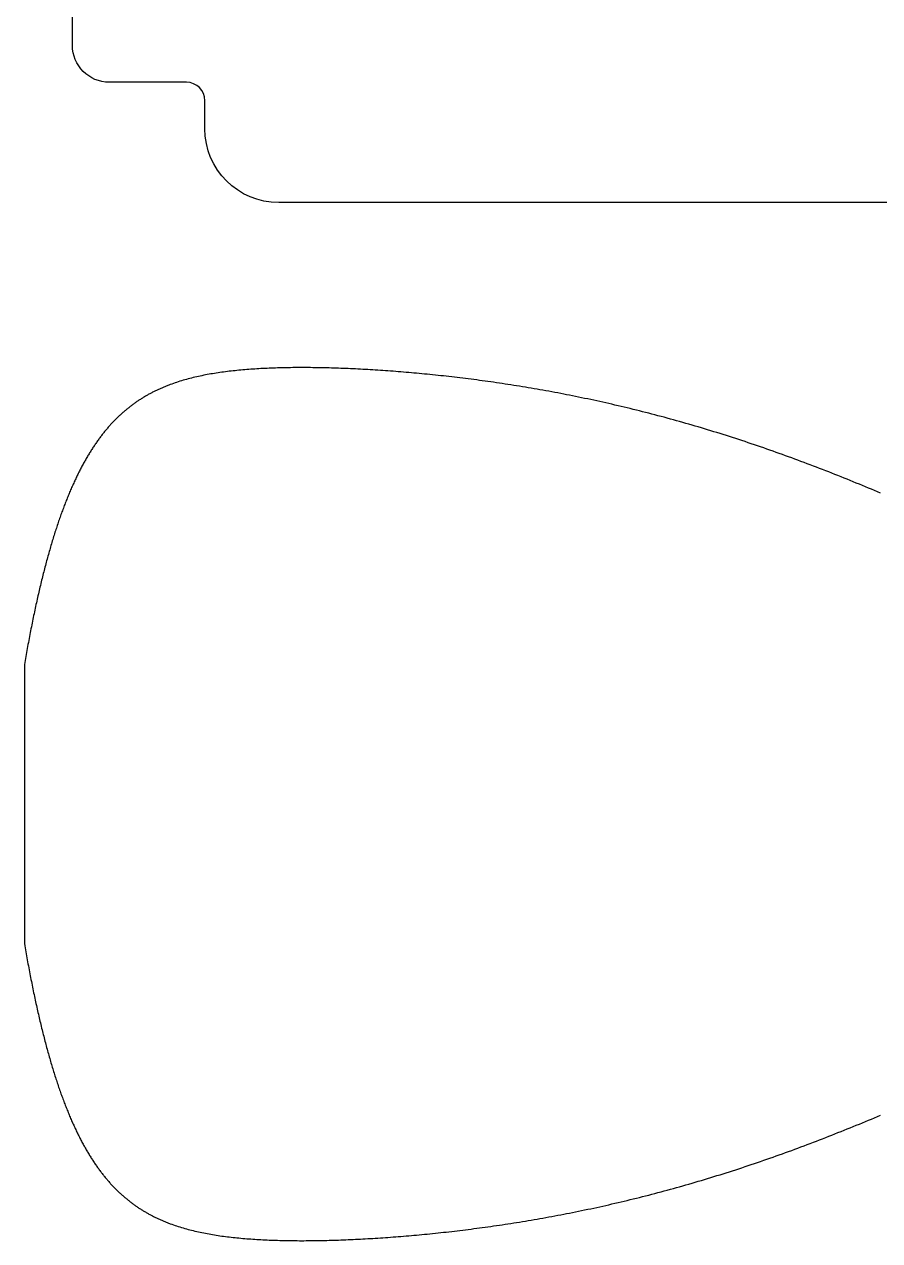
# Model space of a CAD drawing. Extents: x 10 to 579, y 44 to 800.
# Drawn here: x 129.6 to 175.9, y 237.3 to 303.1 of the extents above; entities that cross this region are included whole.
import ezdxf

# ---------------------------------------------------------------- set-up
doc = ezdxf.new("R2010")
doc.units = 0
doc.header["$MEASUREMENT"] = 0
doc.layers.get('0').update_dxf_attribs({"lineweight": 0})

msp = doc.modelspace()

# ---------------------------------------------------------------- linework, layer by layer
at = {"color": 18, "lineweight": 25, "true_color": 0x000000}
for p, q in [((129.64, 268.436), (129.64, 260.888)), ((129.64, 260.888), (129.64, 253.341))]:
    msp.add_line(p, q, dxfattribs=at)
for points in [[(175.935, 277.722), (175.772, 277.791), (175.609, 277.859), (175.446, 277.927), (175.282, 277.995), (175.118, 278.063), (174.954, 278.131), (174.79, 278.198), (174.626, 278.266), (174.461, 278.333), (174.296, 278.4), (174.131, 278.467), (173.966, 278.533), (173.801, 278.599), (173.635, 278.665), (173.469, 278.731), (173.303, 278.797), (173.137, 278.862), (172.971, 278.927), (172.804, 278.992), (172.638, 279.056), (172.471, 279.12), (172.304, 279.184), (172.137, 279.248), (171.97, 279.311), (171.803, 279.374), (171.635, 279.436), (171.468, 279.499), (171.3, 279.561), (171.133, 279.622), (170.965, 279.684), (170.797, 279.745), (170.629, 279.805), (170.461, 279.866), (170.293, 279.925), (170.125, 279.985), (169.957, 280.044), (169.788, 280.103), (169.62, 280.162), (169.452, 280.22), (169.283, 280.277), (169.115, 280.335), (168.946, 280.392), (168.778, 280.448), (168.609, 280.504), (168.441, 280.56), (168.272, 280.615), (168.103, 280.67), (167.935, 280.725), (167.766, 280.779), (167.598, 280.833), (167.429, 280.886), (167.261, 280.939), (167.092, 280.992), (166.924, 281.044), (166.755, 281.096), (166.587, 281.147), (166.418, 281.198), (166.25, 281.248), (166.082, 281.298), (165.914, 281.348), (165.746, 281.397), (165.577, 281.446), (165.409, 281.494), (165.242, 281.542), (165.074, 281.589), (164.906, 281.636), (164.738, 281.683), (164.571, 281.729), (164.403, 281.775), (164.236, 281.82), (164.069, 281.865), (163.902, 281.91), (163.735, 281.954), (163.568, 281.997), (163.401, 282.04), (163.234, 282.083), (163.068, 282.125), (162.902, 282.167), (162.735, 282.209), (162.569, 282.25), (162.404, 282.29), (162.238, 282.33), (162.072, 282.37), (161.907, 282.409), (161.742, 282.448), (161.577, 282.487), (161.412, 282.525), (161.247, 282.562), (161.083, 282.6), (160.919, 282.636), (160.755, 282.673), (160.591, 282.709), (160.427, 282.744), (160.264, 282.779), (160.1, 282.814), (159.937, 282.848), (159.775, 282.882), (159.612, 282.915), (159.45, 282.948), (159.288, 282.981), (159.126, 283.013), (158.964, 283.045), (158.803, 283.076), (158.642, 283.107), (158.481, 283.138), (158.321, 283.168), (158.16, 283.198), (158, 283.228), (157.841, 283.257), (157.681, 283.285), (157.522, 283.313), (157.363, 283.341), (157.205, 283.369), (157.046, 283.396), (156.888, 283.423), (156.731, 283.449), (156.573, 283.475), (156.416, 283.501), (156.259, 283.526), (156.103, 283.551), (155.947, 283.575), (155.791, 283.599), (155.635, 283.623), (155.48, 283.646), (155.325, 283.669), (155.171, 283.692), (155.017, 283.714), (154.863, 283.736), (154.709, 283.758), (154.556, 283.779), (154.404, 283.8), (154.251, 283.821), (154.099, 283.841), (153.947, 283.861), (153.796, 283.881), (153.645, 283.9), (153.495, 283.919), (153.344, 283.937), (153.195, 283.955), (153.045, 283.973), (152.896, 283.991), (152.747, 284.008), (152.599, 284.025), (152.451, 284.042), (152.304, 284.058), (152.157, 284.074), (152.01, 284.09), (151.864, 284.105), (151.718, 284.12), (151.572, 284.135), (151.427, 284.15), (151.283, 284.164), (151.138, 284.178), (150.995, 284.191), (150.851, 284.204), (150.708, 284.217), (150.566, 284.23), (150.424, 284.242), (150.282, 284.255), (150.141, 284.266), (150, 284.278), (149.86, 284.289), (149.72, 284.3), (149.581, 284.311), (149.442, 284.321), (149.303, 284.331), (149.165, 284.341), (149.027, 284.35), (148.89, 284.36), (148.753, 284.369), (148.617, 284.377), (148.481, 284.386), (148.346, 284.394), (148.211, 284.402), (148.077, 284.409), (147.943, 284.417), (147.81, 284.424), (147.677, 284.43), (147.544, 284.437), (147.412, 284.443), (147.281, 284.449), (147.15, 284.455), (147.019, 284.46), (146.889, 284.465), (146.759, 284.47), (146.63, 284.475), (146.502, 284.479), (146.374, 284.483), (146.246, 284.487), (146.119, 284.49), (145.992, 284.494), (145.866, 284.497), (145.741, 284.499), (145.616, 284.502), (145.491, 284.504), (145.367, 284.505), (145.243, 284.507), (145.12, 284.508), (144.998, 284.509), (144.875, 284.51), (144.754, 284.51), (144.633, 284.51), (144.512, 284.51), (144.392, 284.51), (144.273, 284.509), (144.154, 284.508), (144.035, 284.507), (143.917, 284.505), (143.8, 284.503), (143.683, 284.501), (143.566, 284.498), (143.451, 284.495), (143.335, 284.492), (143.22, 284.489), (143.106, 284.485), (142.992, 284.48), (142.879, 284.476), (142.766, 284.471), (142.654, 284.466), (142.542, 284.46), (142.431, 284.455), (142.32, 284.448), (142.21, 284.442), (142.1, 284.435), (141.991, 284.428), (141.883, 284.42), (141.774, 284.412), (141.667, 284.404), (141.56, 284.395), (141.453, 284.386), (141.347, 284.376), (141.242, 284.366), (141.137, 284.356), (141.032, 284.345), (140.929, 284.334), (140.825, 284.322), (140.722, 284.31), (140.62, 284.298), (140.518, 284.285), (140.417, 284.272), (140.316, 284.258), (140.216, 284.244), (140.116, 284.229), (140.017, 284.214), (139.918, 284.198), (139.82, 284.182), (139.722, 284.165), (139.625, 284.148), (139.528, 284.13), (139.432, 284.112), (139.336, 284.093), (139.241, 284.074), (139.147, 284.054), (139.053, 284.033), (138.959, 284.012), (138.866, 283.991), (138.773, 283.969), (138.681, 283.946), (138.59, 283.922), (138.498, 283.898), (138.408, 283.874), (138.318, 283.849), (138.228, 283.823), (138.139, 283.796), (138.05, 283.769), (137.962, 283.741), (137.875, 283.712), (137.787, 283.683), (137.701, 283.653), (137.615, 283.623), (137.529, 283.591), (137.486, 283.575), (137.444, 283.559), (137.401, 283.543), (137.359, 283.526), (137.317, 283.509), (137.275, 283.492), (137.233, 283.475), (137.191, 283.458), (137.149, 283.44), (137.107, 283.423), (137.066, 283.405), (137.025, 283.387), (136.983, 283.368), (136.942, 283.35), (136.901, 283.331), (136.86, 283.312), (136.82, 283.293), (136.779, 283.274), (136.738, 283.254), (136.698, 283.235), (136.658, 283.215), (136.617, 283.194), (136.577, 283.174), (136.537, 283.153), (136.498, 283.133), (136.458, 283.112), (136.418, 283.09), (136.379, 283.069), (136.339, 283.047), (136.3, 283.025), (136.261, 283.003), (136.222, 282.981), (136.183, 282.958), (136.144, 282.935), (136.105, 282.912), (136.067, 282.889), (136.028, 282.865), (135.99, 282.841), (135.952, 282.817), (135.913, 282.793), (135.875, 282.769), (135.837, 282.744), (135.8, 282.719), (135.762, 282.694), (135.724, 282.668), (135.687, 282.642), (135.649, 282.616), (135.612, 282.59), (135.575, 282.564), (135.538, 282.537), (135.501, 282.51), (135.464, 282.483), (135.427, 282.455), (135.391, 282.427), (135.354, 282.399), (135.318, 282.371), (135.282, 282.342), (135.245, 282.314), (135.209, 282.285), (135.173, 282.255), (135.137, 282.226), (135.102, 282.196), (135.066, 282.165), (135.03, 282.135), (134.995, 282.104), (134.96, 282.073), (134.924, 282.042), (134.889, 282.01), (134.854, 281.978), (134.819, 281.946), (134.784, 281.914), (134.75, 281.881), (134.715, 281.848), (134.681, 281.815), (134.646, 281.781), (134.612, 281.747), (134.578, 281.713), (134.543, 281.679), (134.509, 281.644), (134.476, 281.609), (134.442, 281.573), (134.408, 281.538), (134.374, 281.502), (134.341, 281.466), (134.307, 281.429), (134.274, 281.392), (134.241, 281.355), (134.208, 281.317), (134.175, 281.279), (134.142, 281.241), (134.109, 281.203), (134.076, 281.164), (134.044, 281.125), (134.011, 281.086), (133.979, 281.046), (133.946, 281.006), (133.914, 280.965), (133.882, 280.925), (133.85, 280.884), (133.818, 280.842), (133.786, 280.8), (133.754, 280.758), (133.723, 280.716), (133.691, 280.673), (133.659, 280.63), (133.628, 280.587), (133.597, 280.543), (133.566, 280.499), (133.534, 280.455), (133.503, 280.41), (133.472, 280.365), (133.442, 280.319), (133.411, 280.274), (133.38, 280.227), (133.35, 280.181), (133.319, 280.134), (133.289, 280.087), (133.258, 280.039), (133.228, 279.991), (133.198, 279.943), (133.168, 279.895), (133.138, 279.846), (133.108, 279.796), (133.078, 279.747), (133.049, 279.696), (133.019, 279.646), (132.99, 279.595), (132.96, 279.544), (132.931, 279.492), (132.902, 279.441), (132.873, 279.388), (132.844, 279.336), (132.815, 279.283), (132.786, 279.229), (132.757, 279.175), (132.728, 279.121), (132.699, 279.067), (132.671, 279.012), (132.642, 278.956), (132.614, 278.901), (132.586, 278.845), (132.558, 278.788), (132.529, 278.731), (132.501, 278.674), (132.473, 278.616), (132.446, 278.558), (132.418, 278.5), (132.39, 278.441), (132.362, 278.382), (132.335, 278.322), (132.307, 278.262), (132.28, 278.202), (132.253, 278.141), (132.225, 278.08), (132.198, 278.018), (132.171, 277.956), (132.144, 277.893), (132.117, 277.831), (132.09, 277.767), (132.064, 277.704), (132.037, 277.64), (132.01, 277.575), (131.984, 277.51), (131.957, 277.445), (131.931, 277.379), (131.905, 277.313), (131.879, 277.246), (131.853, 277.179), (131.827, 277.112), (131.801, 277.044), (131.775, 276.976), (131.749, 276.907), (131.723, 276.838), (131.697, 276.769), (131.672, 276.699), (131.646, 276.628), (131.621, 276.557), (131.596, 276.486), (131.57, 276.414), (131.545, 276.342), (131.52, 276.27), (131.495, 276.197), (131.47, 276.123), (131.445, 276.05), (131.42, 275.975), (131.395, 275.901), (131.371, 275.825), (131.346, 275.75), (131.322, 275.674), (131.297, 275.597), (131.273, 275.52), (131.248, 275.443), (131.224, 275.365), (131.2, 275.287), (131.176, 275.208), (131.152, 275.129), (131.128, 275.05), (131.104, 274.969), (131.08, 274.889), (131.056, 274.808), (131.033, 274.727), (131.009, 274.645), (130.986, 274.562), (130.962, 274.48), (130.939, 274.397), (130.915, 274.313), (130.892, 274.229), (130.869, 274.144), (130.846, 274.059), (130.823, 273.974), (130.8, 273.888), (130.777, 273.801), (130.754, 273.714), (130.731, 273.627), (130.709, 273.539), (130.686, 273.451), (130.664, 273.362), (130.641, 273.273), (130.619, 273.183), (130.596, 273.093), (130.574, 273.003), (130.552, 272.912), (130.53, 272.82), (130.508, 272.728), (130.486, 272.636), (130.464, 272.543), (130.442, 272.449), (130.42, 272.355), (130.398, 272.261), (130.377, 272.166), (130.355, 272.071), (130.333, 271.975), (130.312, 271.879), (130.29, 271.782), (130.269, 271.685), (130.248, 271.588), (130.227, 271.489), (130.206, 271.391), (130.184, 271.292), (130.163, 271.192), (130.143, 271.092), (130.122, 270.992), (130.101, 270.891), (130.08, 270.789), (130.059, 270.687), (130.039, 270.585), (130.018, 270.482), (129.998, 270.379), (129.977, 270.275), (129.957, 270.171), (129.937, 270.066), (129.917, 269.961), (129.896, 269.855), (129.876, 269.749), (129.856, 269.642), (129.836, 269.535), (129.816, 269.427), (129.797, 269.319), (129.777, 269.21), (129.757, 269.101), (129.738, 268.991), (129.718, 268.881), (129.699, 268.771), (129.679, 268.66), (129.66, 268.548), (129.64, 268.436)], [(129.64, 253.341), (129.66, 253.229), (129.679, 253.117), (129.698, 253.006), (129.718, 252.896), (129.737, 252.785), (129.757, 252.676), (129.777, 252.567), (129.797, 252.458), (129.816, 252.35), (129.836, 252.242), (129.856, 252.135), (129.876, 252.028), (129.896, 251.922), (129.916, 251.816), (129.937, 251.711), (129.957, 251.606), (129.977, 251.502), (129.998, 251.398), (130.018, 251.295), (130.039, 251.192), (130.059, 251.09), (130.08, 250.988), (130.101, 250.886), (130.122, 250.785), (130.142, 250.685), (130.163, 250.585), (130.184, 250.485), (130.205, 250.386), (130.227, 250.287), (130.248, 250.189), (130.269, 250.092), (130.29, 249.995), (130.312, 249.898), (130.333, 249.802), (130.355, 249.706), (130.376, 249.611), (130.398, 249.516), (130.42, 249.421), (130.442, 249.328), (130.463, 249.234), (130.485, 249.141), (130.507, 249.049), (130.529, 248.957), (130.552, 248.865), (130.574, 248.774), (130.596, 248.684), (130.618, 248.594), (130.641, 248.504), (130.663, 248.415), (130.686, 248.326), (130.709, 248.238), (130.731, 248.15), (130.754, 248.063), (130.777, 247.976), (130.8, 247.889), (130.823, 247.803), (130.846, 247.718), (130.869, 247.633), (130.892, 247.548), (130.915, 247.464), (130.939, 247.38), (130.962, 247.297), (130.985, 247.214), (131.009, 247.132), (131.033, 247.05), (131.056, 246.969), (131.08, 246.888), (131.104, 246.807), (131.128, 246.727), (131.152, 246.648), (131.176, 246.569), (131.2, 246.49), (131.224, 246.412), (131.248, 246.334), (131.273, 246.256), (131.297, 246.18), (131.321, 246.103), (131.346, 246.027), (131.371, 245.951), (131.395, 245.876), (131.42, 245.802), (131.445, 245.727), (131.47, 245.653), (131.495, 245.58), (131.52, 245.507), (131.545, 245.435), (131.57, 245.362), (131.595, 245.291), (131.621, 245.219), (131.646, 245.149), (131.672, 245.078), (131.697, 245.008), (131.723, 244.939), (131.749, 244.87), (131.774, 244.801), (131.8, 244.733), (131.826, 244.665), (131.852, 244.598), (131.878, 244.531), (131.905, 244.464), (131.931, 244.398), (131.957, 244.332), (131.984, 244.267), (132.01, 244.202), (132.037, 244.137), (132.063, 244.073), (132.09, 244.01), (132.117, 243.946), (132.144, 243.883), (132.171, 243.821), (132.198, 243.759), (132.225, 243.697), (132.252, 243.636), (132.28, 243.575), (132.307, 243.515), (132.335, 243.455), (132.362, 243.395), (132.39, 243.336), (132.417, 243.277), (132.445, 243.219), (132.473, 243.161), (132.501, 243.103), (132.529, 243.046), (132.557, 242.989), (132.586, 242.932), (132.614, 242.876), (132.642, 242.821), (132.671, 242.765), (132.699, 242.71), (132.728, 242.656), (132.757, 242.602), (132.785, 242.548), (132.814, 242.494), (132.843, 242.441), (132.872, 242.389), (132.902, 242.336), (132.931, 242.284), (132.96, 242.233), (132.989, 242.182), (133.019, 242.131), (133.049, 242.08), (133.078, 242.03), (133.108, 241.981), (133.138, 241.931), (133.168, 241.882), (133.198, 241.834), (133.228, 241.785), (133.258, 241.737), (133.288, 241.69), (133.319, 241.643), (133.349, 241.596), (133.38, 241.549), (133.411, 241.503), (133.441, 241.457), (133.472, 241.412), (133.503, 241.367), (133.534, 241.322), (133.565, 241.278), (133.596, 241.234), (133.628, 241.19), (133.659, 241.147), (133.691, 241.104), (133.722, 241.061), (133.754, 241.018), (133.786, 240.976), (133.818, 240.935), (133.85, 240.893), (133.882, 240.852), (133.914, 240.812), (133.946, 240.771), (133.978, 240.731), (134.011, 240.691), (134.043, 240.652), (134.076, 240.613), (134.109, 240.574), (134.142, 240.536), (134.174, 240.497), (134.208, 240.46), (134.241, 240.422), (134.274, 240.385), (134.307, 240.348), (134.341, 240.311), (134.374, 240.275), (134.408, 240.239), (134.441, 240.203), (134.475, 240.168), (134.509, 240.133), (134.543, 240.098), (134.577, 240.064), (134.612, 240.029), (134.646, 239.996), (134.68, 239.962), (134.715, 239.929), (134.749, 239.896), (134.784, 239.863), (134.819, 239.831), (134.854, 239.798), (134.889, 239.767), (134.924, 239.735), (134.959, 239.704), (134.995, 239.673), (135.03, 239.642), (135.066, 239.611), (135.101, 239.581), (135.137, 239.551), (135.173, 239.522), (135.209, 239.492), (135.245, 239.463), (135.281, 239.434), (135.318, 239.406), (135.354, 239.377), (135.391, 239.349), (135.427, 239.322), (135.464, 239.294), (135.501, 239.267), (135.538, 239.24), (135.575, 239.213), (135.612, 239.187), (135.649, 239.16), (135.687, 239.134), (135.724, 239.109), (135.762, 239.083), (135.799, 239.058), (135.837, 239.033), (135.875, 239.008), (135.913, 238.984), (135.951, 238.959), (135.99, 238.935), (136.028, 238.912), (136.066, 238.888), (136.105, 238.865), (136.144, 238.842), (136.183, 238.819), (136.222, 238.796), (136.261, 238.774), (136.3, 238.752), (136.339, 238.73), (136.378, 238.708), (136.418, 238.687), (136.458, 238.665), (136.497, 238.644), (136.537, 238.623), (136.577, 238.603), (136.617, 238.582), (136.657, 238.562), (136.698, 238.542), (136.738, 238.523), (136.779, 238.503), (136.819, 238.484), (136.86, 238.465), (136.901, 238.446), (136.942, 238.427), (136.983, 238.408), (137.024, 238.39), (137.066, 238.372), (137.107, 238.354), (137.149, 238.336), (137.19, 238.319), (137.232, 238.302), (137.274, 238.284), (137.316, 238.268), (137.359, 238.251), (137.401, 238.234), (137.443, 238.218), (137.486, 238.202), (137.529, 238.186), (137.614, 238.154), (137.7, 238.124), (137.787, 238.094), (137.874, 238.064), (137.962, 238.036), (138.05, 238.008), (138.139, 237.981), (138.228, 237.954), (138.317, 237.928), (138.408, 237.903), (138.498, 237.878), (138.589, 237.854), (138.681, 237.831), (138.773, 237.808), (138.866, 237.786), (138.959, 237.764), (139.052, 237.743), (139.146, 237.723), (139.241, 237.703), (139.336, 237.684), (139.432, 237.665), (139.528, 237.647), (139.625, 237.629), (139.722, 237.612), (139.82, 237.595), (139.918, 237.579), (140.016, 237.563), (140.116, 237.548), (140.215, 237.533), (140.316, 237.519), (140.417, 237.505), (140.518, 237.492), (140.62, 237.479), (140.722, 237.466), (140.825, 237.454), (140.928, 237.443), (141.032, 237.432), (141.137, 237.421), (141.242, 237.411), (141.347, 237.401), (141.453, 237.391), (141.56, 237.382), (141.667, 237.373), (141.774, 237.365), (141.882, 237.357), (141.991, 237.349), (142.1, 237.342), (142.21, 237.335), (142.32, 237.328), (142.43, 237.322), (142.542, 237.316), (142.653, 237.311), (142.766, 237.306), (142.878, 237.301), (142.992, 237.296), (143.106, 237.292), (143.22, 237.288), (143.335, 237.285), (143.45, 237.281), (143.566, 237.279), (143.683, 237.276), (143.799, 237.274), (143.917, 237.272), (144.035, 237.27), (144.153, 237.269), (144.272, 237.268), (144.392, 237.267), (144.512, 237.266), (144.633, 237.266), (144.754, 237.266), (144.875, 237.267), (144.997, 237.267), (145.12, 237.268), (145.243, 237.27), (145.367, 237.271), (145.491, 237.273), (145.615, 237.275), (145.74, 237.278), (145.866, 237.28), (145.992, 237.283), (146.119, 237.286), (146.246, 237.29), (146.373, 237.294), (146.501, 237.298), (146.63, 237.302), (146.759, 237.306), (146.889, 237.311), (147.019, 237.316), (147.149, 237.322), (147.28, 237.328), (147.412, 237.333), (147.544, 237.34), (147.676, 237.346), (147.809, 237.353), (147.943, 237.36), (148.077, 237.367), (148.211, 237.375), (148.346, 237.383), (148.481, 237.391), (148.617, 237.399), (148.753, 237.408), (148.89, 237.417), (149.027, 237.426), (149.165, 237.436), (149.303, 237.446), (149.441, 237.456), (149.58, 237.466), (149.72, 237.477), (149.86, 237.488), (150, 237.499), (150.141, 237.51), (150.282, 237.522), (150.423, 237.534), (150.566, 237.547), (150.708, 237.559), (150.851, 237.572), (150.994, 237.585), (151.138, 237.599), (151.282, 237.613), (151.427, 237.627), (151.572, 237.641), (151.718, 237.656), (151.863, 237.671), (152.01, 237.687), (152.156, 237.702), (152.303, 237.718), (152.451, 237.735), (152.599, 237.751), (152.747, 237.768), (152.896, 237.786), (153.045, 237.803), (153.194, 237.821), (153.344, 237.839), (153.494, 237.858), (153.645, 237.877), (153.796, 237.896), (153.947, 237.916), (154.099, 237.936), (154.251, 237.956), (154.403, 237.976), (154.556, 237.997), (154.709, 238.019), (154.863, 238.04), (155.016, 238.062), (155.171, 238.085), (155.325, 238.107), (155.48, 238.13), (155.635, 238.154), (155.791, 238.177), (155.946, 238.202), (156.103, 238.226), (156.259, 238.251), (156.416, 238.276), (156.573, 238.302), (156.73, 238.328), (156.888, 238.354), (157.046, 238.381), (157.204, 238.408), (157.363, 238.435), (157.522, 238.463), (157.681, 238.491), (157.84, 238.52), (158, 238.549), (158.16, 238.578), (158.32, 238.608), (158.481, 238.638), (158.642, 238.669), (158.803, 238.7), (158.964, 238.731), (159.126, 238.763), (159.288, 238.795), (159.45, 238.828), (159.612, 238.861), (159.774, 238.895), (159.937, 238.928), (160.1, 238.963), (160.263, 238.997), (160.427, 239.032), (160.59, 239.068), (160.754, 239.104), (160.918, 239.14), (161.083, 239.177), (161.247, 239.214), (161.412, 239.252), (161.576, 239.29), (161.741, 239.328), (161.907, 239.367), (162.072, 239.406), (162.238, 239.446), (162.403, 239.486), (162.569, 239.527), (162.735, 239.568), (162.901, 239.609), (163.068, 239.651), (163.234, 239.693), (163.401, 239.736), (163.568, 239.779), (163.734, 239.823), (163.901, 239.867), (164.068, 239.911), (164.236, 239.956), (164.403, 240.002), (164.571, 240.047), (164.738, 240.093), (164.906, 240.14), (165.073, 240.187), (165.241, 240.235), (165.409, 240.282), (165.577, 240.331), (165.745, 240.379), (165.913, 240.429), (166.082, 240.478), (166.25, 240.528), (166.418, 240.579), (166.587, 240.63), (166.755, 240.681), (166.923, 240.733), (167.092, 240.785), (167.26, 240.837), (167.429, 240.89), (167.597, 240.943), (167.766, 240.997), (167.935, 241.051), (168.103, 241.106), (168.272, 241.161), (168.44, 241.216), (168.609, 241.272), (168.777, 241.328), (168.946, 241.385), (169.114, 241.442), (169.283, 241.499), (169.451, 241.557), (169.62, 241.615), (169.788, 241.673), (169.956, 241.732), (170.125, 241.791), (170.293, 241.851), (170.461, 241.911), (170.629, 241.971), (170.797, 242.032), (170.965, 242.093), (171.132, 242.154), (171.3, 242.216), (171.468, 242.278), (171.635, 242.34), (171.802, 242.403), (171.97, 242.466), (172.137, 242.529), (172.304, 242.592), (172.471, 242.656), (172.637, 242.72), (172.804, 242.785), (172.971, 242.849), (173.137, 242.914), (173.303, 242.98), (173.469, 243.045), (173.635, 243.111), (173.8, 243.177), (173.966, 243.243), (174.131, 243.31), (174.296, 243.376), (174.461, 243.443), (174.626, 243.511), (174.79, 243.578), (174.954, 243.645), (175.118, 243.713), (175.282, 243.781), (175.446, 243.849), (175.609, 243.917), (175.772, 243.986), (175.935, 244.054)]]:
    msp.add_lwpolyline(points, dxfattribs=at)
msp.add_open_spline([(188.325, 350.573), (188.325, 350.573), (154.325, 350.573), (154.325, 350.573), (153.773, 350.573), (153.325, 351.02), (153.325, 351.573), (153.325, 351.573), (153.325, 360.939), (153.325, 360.939), (153.325, 362.32), (152.206, 363.439), (150.825, 363.439), (150.825, 363.439), (145.825, 363.439), (145.825, 363.439), (144.445, 363.439), (143.325, 362.32), (143.325, 360.939), (143.325, 360.939), (143.325, 351.534), (143.325, 351.534), (143.325, 351.012), (142.923, 350.577), (142.402, 350.537), (136.151, 350.055), (131.325, 344.842), (131.325, 338.573), (131.325, 338.573), (131.325, 319.51), (131.325, 319.51), (131.325, 318.817), (131.565, 318.146), (132.003, 317.61), (132.003, 317.61), (138.722, 309.395), (138.722, 309.395), (138.824, 309.27), (138.917, 309.136), (138.998, 308.996), (139.085, 308.844), (139.132, 308.671), (139.132, 308.496), (139.132, 307.944), (138.684, 307.496), (138.132, 307.496), (138.132, 307.496), (134.238, 307.496), (134.238, 307.496), (133.133, 307.496), (132.238, 306.6), (132.238, 305.496), (132.238, 305.496), (132.238, 301.953), (132.238, 301.953), (132.238, 300.849), (133.133, 299.953), (134.238, 299.953), (134.238, 299.953), (138.4, 299.953), (138.4, 299.953), (138.952, 299.953), (139.4, 299.506), (139.4, 298.953), (139.4, 298.953), (139.4, 297.439), (139.4, 297.439), (139.4, 295.23), (141.19, 293.439), (143.4, 293.439), (143.4, 293.439), (199.251, 293.439), (199.251, 293.439), (201.46, 293.439), (203.251, 295.23), (203.251, 297.439), (203.251, 297.439), (203.251, 298.953), (203.251, 298.953), (203.251, 299.506), (203.699, 299.953), (204.251, 299.953), (204.251, 299.953), (208.413, 299.953), (208.413, 299.953), (209.517, 299.953), (210.413, 300.849), (210.413, 301.953), (210.413, 301.953), (210.413, 305.496), (210.413, 305.496), (210.413, 306.6), (209.517, 307.496), (208.413, 307.496), (208.413, 307.496), (204.519, 307.496), (204.519, 307.496), (204.343, 307.496), (204.171, 307.542), (204.019, 307.63), (203.541, 307.906), (203.377, 308.518), (203.653, 308.996), (203.734, 309.136), (203.826, 309.27), (203.929, 309.395), (203.929, 309.395), (210.648, 317.61), (210.648, 317.61), (211.086, 318.146), (211.325, 318.817), (211.325, 319.51), (211.325, 319.51), (211.325, 338.573), (211.325, 338.573), (211.325, 344.842), (206.499, 350.055), (200.248, 350.537), (199.727, 350.577), (199.325, 351.012), (199.325, 351.534), (199.325, 351.534), (199.325, 360.939), (199.325, 360.939), (199.325, 362.32), (198.206, 363.439), (196.825, 363.439), (196.825, 363.439), (191.825, 363.439), (191.825, 363.439), (190.445, 363.439), (189.325, 362.32), (189.325, 360.939), (189.325, 360.939), (189.325, 351.573), (189.325, 351.573), (189.325, 351.02), (188.878, 350.573), (188.325, 350.573)], degree=3, knots=[0, 0, 0, 0, 1, 1, 1, 2, 2, 2, 3, 3, 3, 4, 4, 4, 5, 5, 5, 6, 6, 6, 7, 7, 7, 8, 8, 8, 9, 9, 9, 10, 10, 10, 11, 11, 11, 12, 12, 12, 13, 13, 13, 14, 14, 14, 15, 15, 15, 16, 16, 16, 17, 17, 17, 18, 18, 18, 19, 19, 19, 20, 20, 20, 21, 21, 21, 22, 22, 22, 23, 23, 23, 24, 24, 24, 25, 25, 25, 26, 26, 26, 27, 27, 27, 28, 28, 28, 29, 29, 29, 30, 30, 30, 31, 31, 31, 32, 32, 32, 33, 33, 33, 34, 34, 34, 35, 35, 35, 36, 36, 36, 37, 37, 37, 38, 38, 38, 39, 39, 39, 40, 40, 40, 41, 41, 41, 42, 42, 42, 43, 43, 43, 44, 44, 44, 45, 45, 45, 46, 46, 46, 46], dxfattribs=at)

doc.saveas('drawing.dxf')
